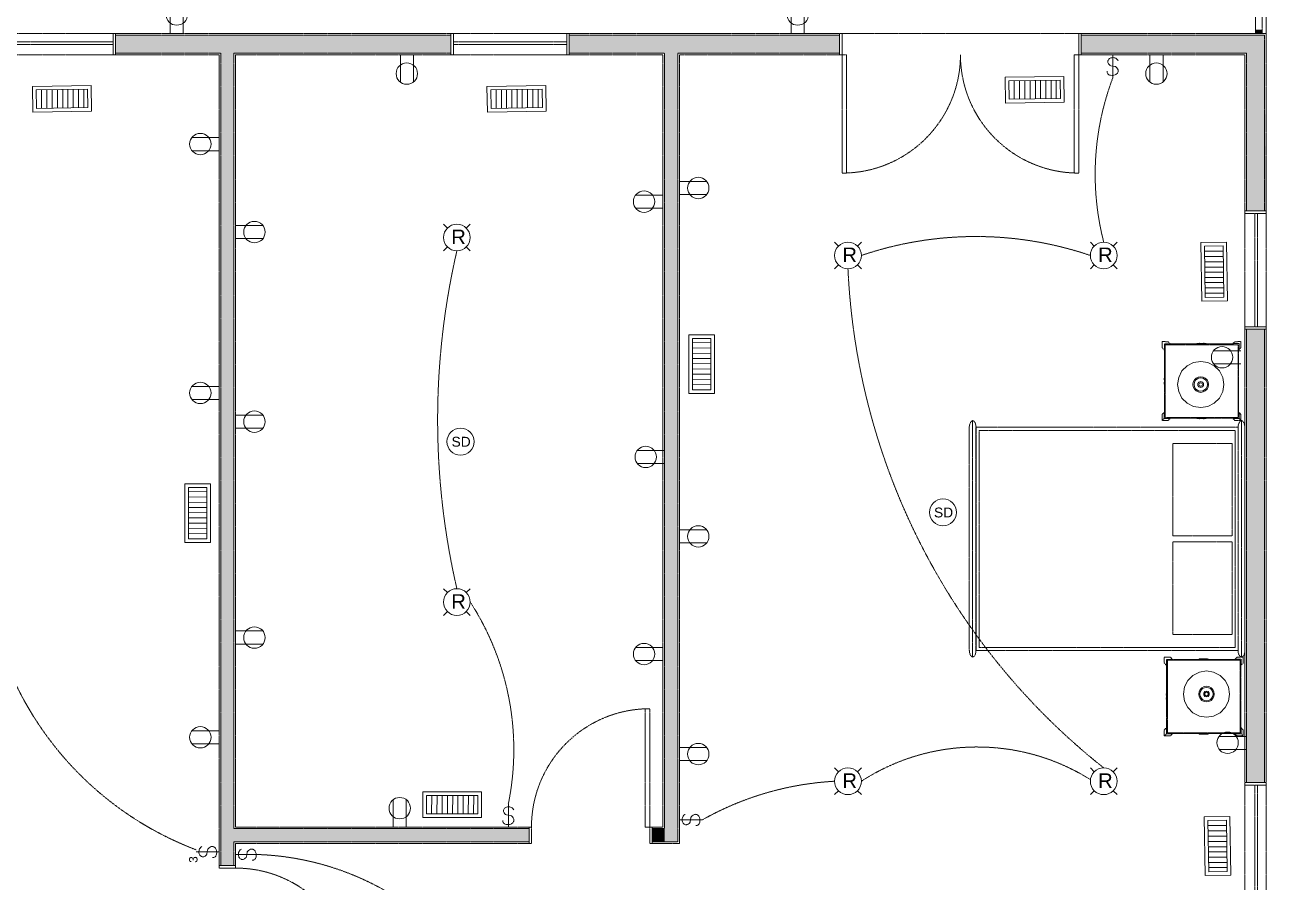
# Model space of a CAD drawing. Header units: inches. Extents: x 99 to 15695, y -7208 to 2559.
# Drawn here: x 11046.4 to 11424, y -6986.1 to -6725.2 of the extents above; entities that cross this region are included whole.
import ezdxf

# ---------------------------------------------------------------- set-up
doc = ezdxf.new("R2010")
doc.units = ezdxf.units.IN
doc.header["$LTSCALE"] = 96
doc.header["$MEASUREMENT"] = 0
doc.linetypes.add('DASHDOTX2', pattern=[2, 1, -0.5, 0, -0.5])
doc.layers.get('0').update_dxf_attribs({"lineweight": 5})
doc.layers.add('Common', color=4, linetype='Continuous', lineweight=5)
for name, color, linetype, lineweight, true_color in [('Electrical', 7, 'Continuous', 20, 0xff0a0a), ('Electrical line', 7, 'Continuous', 15, 0xff0a0a), ('Hatch', 7, 'Continuous', 0, 0x919191)]:
    doc.layers.add(name, color=color, linetype=linetype, lineweight=lineweight, true_color=true_color)
doc.styles.get("Standard").update_dxf_attribs({"font": 'arial.ttf'})

# ---------------------------------------------------------------- blocks, each defined once
blk = doc.blocks.new('Lighting (interior)_Lamps_Table Lamps_Vase Lamp')
at = {"layer": 'Electrical', "lineweight": 0, "transparency": 33554687}
for points in [[(-6.69, 4.86), (-7.03, 7.03), (-6.69, 9.2), (-5.69, 11.16), (-4.13, 12.72), (-2.17, 13.72), (0, 14.06), (2.17, 13.72), (4.13, 12.72), (5.69, 11.16), (6.69, 9.2), (7.03, 7.03), (6.69, 4.86), (5.69, 2.9), (4.13, 1.34), (2.17, 0.34), (0, 0), (-2.17, 0.34), (-4.13, 1.34), (-5.69, 2.9)], [(-1.92, 5.63), (-2.26, 6.3), (-2.38, 7.03), (-2.26, 7.77), (-1.92, 8.43), (-1.4, 8.95), (-0.73, 9.29), (0, 9.41), (0.73, 9.29), (1.4, 8.95), (1.92, 8.43), (2.26, 7.77), (2.38, 7.03), (2.26, 6.3), (1.92, 5.63), (1.4, 5.11), (0.73, 4.77), (0, 4.66), (-0.73, 4.77), (-1.4, 5.11)], [(-1.65, 5.84), (-1.93, 6.4), (-2.03, 7.03), (-1.93, 7.66), (-1.65, 8.23), (-1.2, 8.68), (-0.63, 8.97), (0, 9.07), (0.63, 8.97), (1.2, 8.68), (1.65, 8.23), (1.93, 7.66), (2.03, 7.03), (1.93, 6.4), (1.65, 5.84), (1.2, 5.39), (0.63, 5.1), (0, 5), (-0.63, 5.1), (-1.2, 5.39)], [(-0.85, 6.75), (-0.85, 7.31), (-0.53, 7.76), (0, 7.93), (0.53, 7.76), (0.85, 7.31), (0.85, 6.75), (0.53, 6.31), (0, 6.14), (-0.53, 6.31)], [(-0.48, 6.8), (-0.54, 7.03), (-0.48, 7.26), (-0.33, 7.45), (-0.12, 7.55), (0.12, 7.55), (0.33, 7.45), (0.48, 7.26), (0.54, 7.03), (0.48, 6.8), (0.33, 6.61), (0.12, 6.51), (-0.12, 6.51), (-0.33, 6.61)]]:
    blk.add_lwpolyline(points, close=True, dxfattribs=at)
blk = doc.blocks.new('Eyeball')
at = {"layer": 'Electrical', "transparency": 33554687}
for p, q in [((-2.88, 6.22), (-4.07, 7.41)), ((2.88, 6.22), (4.07, 7.41)), ((-4.07, -0.72), (-2.88, 0.47)), ((4.07, -0.72), (2.88, 0.47))]:
    blk.add_line(p, q, dxfattribs=at)
blk.add_circle((0, 3.34), 4.07, dxfattribs=at)
at = {"layer": 'Electrical', "transparency": 33554687, "insert": (-1.72, 1.33), "char_height": 4.4186, "width": 4.4628, "attachment_point": 7}
blk.add_mtext('\\fArial|b0|i0|c0|p0;R\\P', dxfattribs=at)
blk = doc.blocks.new('Single Pole')
at = {"layer": 'Electrical', "transparency": 33554687}
blk.add_line((-0.04, 7), (-0.04, 0), dxfattribs=at)
blk.add_lwpolyline([(1.71, 4.99), (1.7, 5.19), (1.66, 5.39), (1.58, 5.58), (1.47, 5.75), (1.34, 5.9), (1.3, 5.94), (1.17, 6.03), (0.98, 6.12), (0.64, 6.21), (0.15, 6.24), (-0.34, 6.2), (-0.74, 6.09), (-0.99, 5.98), (-1.12, 5.9), (-1.36, 5.69), (-1.52, 5.51), (-1.62, 5.34), (-1.68, 5.19), (-1.7, 5.04), (-1.71, 4.97), (-1.7, 4.82), (-1.64, 4.57), (-1.48, 4.23), (-1.27, 3.92), (-1.06, 3.7), (-0.98, 3.63), (-0.88, 3.56), (-0.7, 3.49), (0.56, 3.29), (0.72, 3.24), (0.8, 3.19), (0.85, 3.16), (1.08, 2.95), (1.26, 2.71), (1.38, 2.49), (1.44, 2.3), (1.47, 2.13), (1.48, 1.99), (1.45, 1.83), (1.4, 1.67), (1.3, 1.5), (1.15, 1.31), (0.94, 1.13), (0.77, 1.02), (0.57, 0.93), (0.26, 0.85), (-0.12, 0.83), (-0.45, 0.86), (-0.65, 0.91), (-0.93, 1.03), (-1.19, 1.18), (-1.42, 1.38), (-1.61, 1.62), (-1.69, 1.76)], dxfattribs=at)
blk = doc.blocks.new('Duplex')
at = {"layer": 'Electrical', "transparency": 33554687}
for p, q in [((-2.013801, 8.286915), (-2.013801, 0)), ((1.966968, 8.38058), (1.966968, 0))]:
    blk.add_line(p, q, dxfattribs=at)
blk.add_circle((0, 5.73454), 3.254864, dxfattribs=at)
blk = doc.blocks.new('Duplex (weatherproof)')
at = {"layer": 'Electrical', "transparency": 33554687}
for p, q in [((0.67, 8.29), (0.67, 0)), ((4.65, 8.38), (4.65, 0))]:
    blk.add_line(p, q, dxfattribs=at)
blk.add_circle((2.68, 5.73), 3.25, dxfattribs=at)
at = {"layer": 'Electrical', "transparency": 33554687, "insert": (-5.94, 8.44), "char_height": 2.5628, "width": 5.8568, "attachment_point": 7}
blk.add_mtext('\\fArial|b0|i0|c0|p0;WP\\P', dxfattribs=at)
blk = doc.blocks.new('Heat Register')
at = {"layer": 'Electrical'}
for p, q in [((-6.18, -1.12), (-6.26, -6.72)), ((-4.57, -1.12), (-4.65, -6.72)), ((-2.96, -1.12), (-3.04, -6.72)), ((-1.35, -1.12), (-1.43, -6.72)), ((0.26, -1.12), (0.18, -6.72)), ((1.8, -1.12), (1.72, -6.72)), ((3.41, -1.12), (3.33, -6.72)), ((5.02, -1.12), (4.94, -6.72)), ((6.63, -1.12), (6.55, -6.72))]:
    blk.add_line(p, q, dxfattribs=at)
for points in [[(-8.93, 0), (8.93, 0), (8.93, -7.85), (-8.93, -7.85)], [(-7.79, -1.12), (7.82, -1.12), (7.82, -6.72), (-7.79, -6.72)]]:
    blk.add_lwpolyline(points, close=True, dxfattribs=at)
blk = doc.blocks.new('air register')
at = {"layer": 'Electrical', "color": 160, "true_color": 0x2424ff}
for p, q in [((-6.1, -1.12), (-6.18, -6.72)), ((-4.49, -1.12), (-4.57, -6.72)), ((-2.88, -1.12), (-2.96, -6.72)), ((-1.27, -1.12), (-1.35, -6.72)), ((0.34, -1.12), (0.26, -6.72)), ((1.88, -1.12), (1.8, -6.72)), ((3.49, -1.12), (3.41, -6.72)), ((5.1, -1.12), (5.02, -6.72)), ((6.71, -1.12), (6.63, -6.72))]:
    blk.add_line(p, q, dxfattribs=at)
for points in [[(-8.81, 0), (9.04, 0), (9.04, -7.85), (-8.81, -7.85)], [(-7.71, -1.12), (7.9, -1.12), (7.9, -6.72), (-7.71, -6.72)]]:
    blk.add_lwpolyline(points, close=True, dxfattribs=at)
blk = doc.blocks.new('Three Way')
at = {"layer": 'Electrical', "transparency": 33554687}
blk.add_line((0.84, 0), (0.84, 7), dxfattribs=at)
blk.add_lwpolyline([(-0.91, 2.01), (-0.91, 1.81), (-0.86, 1.61), (-0.79, 1.42), (-0.68, 1.25), (-0.55, 1.1), (-0.51, 1.06), (-0.38, 0.97), (-0.18, 0.88), (0.15, 0.79), (0.64, 0.76), (1.14, 0.8), (1.54, 0.91), (1.79, 1.02), (1.91, 1.1), (2.16, 1.31), (2.31, 1.49), (2.41, 1.66), (2.47, 1.81), (2.5, 1.96), (2.5, 2.03), (2.49, 2.18), (2.43, 2.43), (2.28, 2.77), (2.07, 3.08), (1.86, 3.3), (1.77, 3.37), (1.67, 3.44), (1.49, 3.51), (0.23, 3.71), (0.07, 3.76), (-0.01, 3.81), (-0.06, 3.84), (-0.28, 4.05), (-0.47, 4.29), (-0.58, 4.51), (-0.65, 4.7), (-0.68, 4.87), (-0.68, 5.01), (-0.66, 5.17), (-0.6, 5.33), (-0.51, 5.5), (-0.36, 5.69), (-0.15, 5.87), (0.02, 5.98), (0.23, 6.07), (0.54, 6.15), (0.92, 6.17), (1.25, 6.14), (1.44, 6.09), (1.73, 5.97), (1.98, 5.82), (2.21, 5.62), (2.4, 5.38), (2.49, 5.24)], dxfattribs=at)
at = {"layer": 'Electrical', "transparency": 33554687, "insert": (-2.5, 6.56), "char_height": 2.5628, "width": 2.0222, "attachment_point": 7}
blk.add_mtext('\\fArial|b0|i0|c0|p0;3\\P', dxfattribs=at)
blk = doc.blocks.new('Smoke Detector')
at = {"layer": 'Electrical', "transparency": 33554687}
blk.add_circle((0, 2.75), 4.12, dxfattribs=at)
at = {"layer": 'Electrical', "transparency": 33554687, "insert": (1.58, 0.02), "char_height": 3, "width": 5.82, "attachment_point": 7, "rotation": 90}
blk.add_mtext('\\fArial|b0|i0|c0|p0;SD\\P', dxfattribs=at)

msp = doc.modelspace()

# ---------------------------------------------------------------- linework, layer by layer
at = {"layer": 'Electrical line', "linetype": 'DASHDOTX2', "ltscale": 0.0006, "transparency": 33554687}
for centre, radius, start, end in [((11454.97, -6770.71), 82.99, 159.2988, 194.3882), ((11335.68, -6897.76), 108.13, 71.2067, 108.7933), ((11400.61, -6845.4), 228.66, 167.0091, 192.9909), ((11502.35, -6790.01), 205.79, 182.6333, 231.6203), ((11134.22, -6882.28), 100.55, 175.7632, 249.1927), ((11112.4, -6945.78), 82.73, 348.4606, 32.8774), ((11336.07, -7009.69), 64.72, 57.8183, 122.9767), ((11297.72, -7047.37), 92.11, 93.1168, 119.4001), ((11114.24, -7062.11), 84.47, 53.0922, 87.7907)]:
    msp.add_arc(centre, radius, start, end, dxfattribs=at)
at = {"layer": 'Hatch', "linetype": 'DASHDOTX2', "ltscale": 0.0006, "transparency": 33554687}
for p, q in [((11424, -6583.83), (11424, -6727.83)), ((11038, -6727.83), (11074, -6727.83)), ((11074, -6727.83), (11073.25, -6727.83)), ((11073.25, -6727.83), (11073.25, -6734.33)), ((11074, -6727.83), (11176, -6727.83)), ((11074, -6727.83), (11074, -6734.33)), ((11074, -6727.83), (11074, -6734.33)), ((11074, -6728.33), (11176, -6728.33)), ((11074, -6728.33), (11074, -6733.83)), ((11176, -6727.83), (11176, -6734.33)), ((11176, -6727.83), (11212, -6727.83)), ((11176.75, -6727.83), (11176, -6727.83)), ((11176, -6727.83), (11176, -6734.33)), ((11176, -6728.33), (11176, -6733.83)), ((11176.75, -6727.83), (11176.75, -6734.33)), ((11212, -6727.83), (11211.25, -6727.83)), ((11211.25, -6727.83), (11211.25, -6734.33)), ((11212, -6727.83), (11294.25, -6727.83)), ((11212, -6727.83), (11212, -6734.33)), ((11212, -6727.83), (11212, -6734.33)), ((11212, -6728.33), (11294.25, -6728.33)), ((11212, -6728.33), (11212, -6733.83)), ((11294.25, -6727.83), (11294.25, -6734.33)), ((11295, -6727.83), (11294.25, -6727.83)), ((11294.25, -6727.83), (11294.25, -6734.33)), ((11294.25, -6728.33), (11294.25, -6733.83)), ((11295, -6727.83), (11295, -6734.33)), ((11295, -6727.83), (11367, -6727.83)), ((11367.75, -6727.83), (11367, -6727.83)), ((11367, -6727.83), (11367, -6734.33)), ((11367.75, -6727.83), (11424, -6727.83)), ((11367.75, -6727.83), (11367.75, -6734.33)), ((11367.75, -6727.83), (11367.75, -6734.33)), ((11367.75, -6728.33), (11423.5, -6728.33)), ((11367.75, -6728.33), (11367.75, -6733.83)), ((11423.5, -6728.33), (11423.5, -6781.83)), ((11424, -6727.83), (11424, -6781.83)), ((11073.25, -6730.43), (11038.75, -6730.43)), ((11073.25, -6731.23), (11038.75, -6731.23)), ((11211.25, -6730.43), (11176.75, -6730.43)), ((11211.25, -6731.23), (11176.75, -6731.23)), ((11038, -6734.33), (11074, -6734.33)), ((11074, -6734.33), (11073.25, -6734.33)), ((11074, -6733.83), (11106, -6733.83)), ((11074, -6734.33), (11105.5, -6734.33)), ((11105.5, -6734.33), (11105.5, -6981.08)), ((11106, -6733.83), (11106, -6981.08)), ((11110, -6733.83), (11176, -6733.83)), ((11110, -6733.83), (11110, -6969.83)), ((11110.5, -6734.33), (11176, -6734.33)), ((11110.5, -6734.33), (11110.5, -6969.33)), ((11176, -6734.33), (11212, -6734.33)), ((11176.75, -6734.33), (11176, -6734.33)), ((11212, -6734.33), (11211.25, -6734.33)), ((11212, -6733.83), (11241, -6733.83)), ((11212, -6734.33), (11240.5, -6734.33)), ((11240.5, -6969.33), (11240.5, -6734.33)), ((11241, -6969.83), (11241, -6733.83)), ((11245, -6733.83), (11294.25, -6733.83)), ((11245, -6973.83), (11245, -6733.83)), ((11245.5, -6734.33), (11294.25, -6734.33)), ((11245.5, -6974.33), (11245.5, -6734.33)), ((11295, -6734.33), (11294.25, -6734.33)), ((11295, -6734.33), (11295, -6770.33)), ((11296.38, -6734.33), (11295, -6734.33)), ((11296.38, -6734.33), (11296.38, -6770.33)), ((11365.63, -6734.33), (11365.63, -6770.33)), ((11365.63, -6734.33), (11367, -6734.33)), ((11367.75, -6734.33), (11367, -6734.33)), ((11367, -6734.33), (11367, -6770.33)), ((11367.75, -6733.83), (11418, -6733.83)), ((11367.75, -6734.33), (11417.5, -6734.33)), ((11417.5, -6734.33), (11417.5, -6781.83)), ((11418, -6733.83), (11418, -6781.83)), ((11295, -6770.33), (11296.38, -6770.33)), ((11367, -6770.33), (11365.63, -6770.33)), ((11424, -6781.83), (11417.5, -6781.83)), ((11417.5, -6817.83), (11417.5, -6781.83)), ((11417.5, -6781.83), (11417.5, -6782.58)), ((11424, -6781.83), (11417.5, -6781.83)), ((11423.5, -6781.83), (11418, -6781.83)), ((11424, -6817.83), (11424, -6781.83)), ((11424, -6781.83), (11424, -6782.58)), ((11424, -6782.58), (11417.5, -6782.58)), ((11420.6, -6782.58), (11420.6, -6817.08)), ((11421.4, -6782.58), (11421.4, -6817.08)), ((11417.5, -6817.08), (11417.5, -6817.83)), ((11424, -6817.08), (11417.5, -6817.08)), ((11417.5, -6817.83), (11417.5, -6955.83)), ((11424, -6817.83), (11417.5, -6817.83)), ((11424, -6817.83), (11417.5, -6817.83)), ((11418, -6817.83), (11418, -6955.83)), ((11423.5, -6817.83), (11418, -6817.83)), ((11423.5, -6817.83), (11423.5, -6955.83)), ((11424, -6817.08), (11424, -6817.83)), ((11424, -6817.83), (11424, -6955.83)), ((11392.34, -6823.48), (11392.32, -6821.62)), ((11392.32, -6821.62), (11394.19, -6821.64)), ((11392.94, -6824.08), (11392.34, -6823.48)), ((11394.79, -6822.33), (11393.04, -6822.33)), ((11393.04, -6824.08), (11393.04, -6822.33)), ((11393.31, -6844.66), (11393.31, -6822.55)), ((11393.31, -6822.55), (11415.43, -6822.55)), ((11394.19, -6821.64), (11394.79, -6822.33)), ((11394.79, -6822.33), (11413.86, -6822.33)), ((11402.93, -6822.2), (11402.94, -6822.18)), ((11402.94, -6822.23), (11402.93, -6822.2)), ((11402.94, -6822.18), (11402.96, -6822.16)), ((11402.96, -6822.25), (11402.94, -6822.23)), ((11402.96, -6822.16), (11402.98, -6822.15)), ((11402.98, -6822.26), (11402.96, -6822.25)), ((11402.98, -6822.15), (11403.62, -6822.15)), ((11403.6, -6822.26), (11402.98, -6822.26)), ((11403.6, -6822.55), (11403.6, -6822.2)), ((11403.61, -6822.16), (11403.62, -6822.13)), ((11403.61, -6822.17), (11403.64, -6822.14)), ((11403.61, -6822.18), (11403.61, -6822.16)), ((11403.61, -6822.2), (11403.61, -6822.17)), ((11403.61, -6822.24), (11403.61, -6822.2)), ((11403.61, -6822.24), (11403.61, -6822.23)), ((11403.64, -6822.26), (11403.61, -6822.24)), ((11403.62, -6822.13), (11403.64, -6822.12)), ((11403.64, -6822.12), (11403.74, -6822.12)), ((11403.64, -6822.14), (11403.67, -6822.13)), ((11403.67, -6822.27), (11403.64, -6822.26)), ((11403.67, -6822.13), (11403.71, -6822.14)), ((11403.71, -6822.26), (11403.67, -6822.27)), ((11403.71, -6822.14), (11403.73, -6822.17)), ((11403.73, -6822.24), (11403.71, -6822.26)), ((11403.72, -6822.13), (11403.74, -6822.12)), ((11403.72, -6822.13), (11403.72, -6822.15)), ((11403.72, -6822.15), (11403.72, -6822.13)), ((11403.74, -6822.13), (11403.72, -6822.14)), ((11403.72, -6822.14), (11403.72, -6822.16)), ((11403.72, -6822.28), (11403.72, -6822.25)), ((11403.72, -6822.25), (11403.72, -6822.28)), ((11403.72, -6822.25), (11403.72, -6822.26)), ((11403.73, -6822.17), (11403.74, -6822.2)), ((11403.74, -6822.2), (11403.73, -6822.24)), ((11403.73, -6822.27), (11403.74, -6822.27)), ((11403.74, -6822.29), (11403.73, -6822.29)), ((11403.74, -6822.12), (11403.75, -6822.13)), ((11403.75, -6822.14), (11403.74, -6822.13)), ((11403.74, -6822.27), (11403.75, -6822.26)), ((11403.75, -6822.28), (11403.74, -6822.29)), ((11403.74, -6822.28), (11403.74, -6822.55)), ((11403.75, -6822.13), (11403.76, -6822.16)), ((11403.75, -6822.17), (11403.75, -6822.14)), ((11403.75, -6822.15), (11404.99, -6822.15)), ((11403.76, -6822.2), (11403.75, -6822.17)), ((11403.75, -6822.24), (11403.76, -6822.2)), ((11403.76, -6822.24), (11403.75, -6822.28)), ((11403.75, -6822.26), (11403.75, -6822.24)), ((11404.99, -6822.26), (11403.75, -6822.26)), ((11403.76, -6822.16), (11403.76, -6822.2)), ((11403.76, -6822.2), (11403.76, -6822.24)), ((11404.98, -6822.16), (11404.99, -6822.13)), ((11404.98, -6822.2), (11404.98, -6822.16)), ((11404.98, -6822.24), (11404.98, -6822.2)), ((11404.99, -6822.28), (11404.98, -6822.24)), ((11404.99, -6822.13), (11405.01, -6822.12)), ((11405, -6822.14), (11404.99, -6822.17)), ((11404.99, -6822.17), (11404.99, -6822.2)), ((11404.99, -6822.2), (11404.99, -6822.24)), ((11404.99, -6822.24), (11405, -6822.26)), ((11405, -6822.28), (11404.99, -6822.28)), ((11405.01, -6822.13), (11405, -6822.14)), ((11405, -6822.2), (11405.01, -6822.17)), ((11405.01, -6822.24), (11405, -6822.2)), ((11405, -6822.55), (11405, -6822.2)), ((11405, -6822.26), (11405, -6822.27)), ((11405.01, -6822.12), (11405.02, -6822.13)), ((11405.01, -6822.12), (11405.11, -6822.12)), ((11405.02, -6822.14), (11405.01, -6822.13)), ((11405.01, -6822.17), (11405.03, -6822.14)), ((11405.03, -6822.26), (11405.01, -6822.24)), ((11405.01, -6822.27), (11405.01, -6822.27)), ((11405.01, -6822.29), (11405.01, -6822.29)), ((11405.02, -6822.13), (11405.03, -6822.15)), ((11405.02, -6822.16), (11405.02, -6822.14)), ((11405.03, -6822.25), (11405.02, -6822.28)), ((11405.02, -6822.28), (11405.03, -6822.25)), ((11405.02, -6822.26), (11405.02, -6822.25)), ((11405.03, -6822.14), (11405.07, -6822.13)), ((11405.07, -6822.27), (11405.03, -6822.26)), ((11405.07, -6822.13), (11405.1, -6822.14)), ((11405.1, -6822.26), (11405.07, -6822.27)), ((11405.1, -6822.14), (11405.13, -6822.17)), ((11405.13, -6822.24), (11405.1, -6822.26)), ((11405.11, -6822.12), (11405.12, -6822.13)), ((11405.12, -6822.13), (11405.13, -6822.16)), ((11405.12, -6822.15), (11405.67, -6822.15)), ((11405.13, -6822.16), (11405.13, -6822.18)), ((11405.13, -6822.17), (11405.14, -6822.2)), ((11405.14, -6822.2), (11405.13, -6822.24)), ((11405.13, -6822.25), (11405.13, -6822.23)), ((11405.69, -6822.25), (11405.13, -6822.25)), ((11405.14, -6822.2), (11405.14, -6822.55)), ((11405.67, -6822.15), (11405.69, -6822.16)), ((11405.69, -6822.16), (11405.71, -6822.18)), ((11405.71, -6822.23), (11405.69, -6822.25)), ((11405.71, -6822.18), (11405.71, -6822.2)), ((11405.71, -6822.2), (11405.71, -6822.23)), ((11413.86, -6822.24), (11414.46, -6821.64)), ((11413.86, -6822.33), (11413.86, -6822.24)), ((11413.91, -6822.55), (11413.91, -6822.23)), ((11413.91, -6822.23), (11415.75, -6822.23)), ((11414.46, -6821.64), (11416.33, -6821.62)), ((11415.43, -6822.55), (11415.43, -6844.66)), ((11416.31, -6823.48), (11415.71, -6824.08)), ((11415.75, -6822.23), (11415.75, -6824.07)), ((11416.33, -6821.62), (11416.31, -6823.48)), ((11393.04, -6824.08), (11392.94, -6824.08)), ((11393.04, -6843.15), (11393.04, -6824.08)), ((11415.75, -6824.07), (11415.43, -6824.07)), ((11415.71, -6824.08), (11415.62, -6824.08)), ((11415.62, -6824.08), (11415.62, -6843.15)), ((11393.22, -6836.74), (11393.22, -6830.48)), ((11393.22, -6830.48), (11393.31, -6830.48)), ((11393.22, -6830.8), (11393.31, -6830.8)), ((11393.22, -6830.92), (11393.31, -6830.92)), ((11392.94, -6832.78), (11392.96, -6832.73)), ((11392.94, -6832.82), (11392.94, -6832.78)), ((11392.96, -6832.87), (11392.94, -6832.82)), ((11392.94, -6833.1), (11392.95, -6833.08)), ((11392.94, -6833.19), (11392.94, -6833.1)), ((11392.95, -6833.21), (11392.94, -6833.19)), ((11392.94, -6834.02), (11392.95, -6834)), ((11392.94, -6834.11), (11392.94, -6834.02)), ((11392.95, -6834.14), (11392.94, -6834.11)), ((11392.94, -6834.39), (11392.96, -6834.34)), ((11392.94, -6834.44), (11392.94, -6834.39)), ((11392.96, -6834.48), (11392.94, -6834.44)), ((11392.95, -6833.08), (11392.97, -6833.06)), ((11392.97, -6833.23), (11392.95, -6833.21)), ((11392.95, -6834), (11392.97, -6833.98)), ((11392.97, -6834.15), (11392.95, -6834.14)), ((11392.96, -6832.73), (11392.99, -6832.7)), ((11392.99, -6832.9), (11392.96, -6832.87)), ((11392.96, -6834.34), (11392.99, -6834.31)), ((11392.99, -6834.52), (11392.96, -6834.48)), ((11392.97, -6833.06), (11392.99, -6833.05)), ((11392.99, -6833.24), (11392.97, -6833.23)), ((11392.97, -6833.98), (11392.99, -6833.97)), ((11392.99, -6834.16), (11392.97, -6834.15)), ((11392.99, -6832.7), (11393.03, -6832.69)), ((11393.03, -6832.92), (11392.99, -6832.9)), ((11392.99, -6833.05), (11393.08, -6833.05)), ((11393.08, -6833.24), (11392.99, -6833.24)), ((11392.99, -6833.97), (11393.08, -6833.97)), ((11393.08, -6834.16), (11392.99, -6834.16)), ((11392.99, -6834.31), (11393.03, -6834.3)), ((11393.03, -6834.53), (11392.99, -6834.52)), ((11393.03, -6832.69), (11393.22, -6832.69)), ((11393.22, -6832.92), (11393.03, -6832.92)), ((11393.03, -6834.3), (11393.22, -6834.3)), ((11393.22, -6834.53), (11393.03, -6834.53)), ((11393.13, -6835.25), (11393.13, -6831.97)), ((11393.13, -6831.97), (11393.22, -6831.97)), ((11393.13, -6832.52), (11393.22, -6832.52)), ((11393.22, -6834.69), (11393.13, -6834.69)), ((11393.22, -6835.25), (11393.13, -6835.25)), ((11393.31, -6836.29), (11393.22, -6836.29)), ((11393.31, -6836.41), (11393.22, -6836.41)), ((11393.31, -6836.74), (11393.22, -6836.74)), ((11334.71, -6845.63), (11334.71, -6917.49)), ((11392.32, -6845.62), (11392.34, -6843.75)), ((11394.19, -6845.59), (11392.32, -6845.62)), ((11392.34, -6843.75), (11392.94, -6843.15)), ((11392.99, -6844.98), (11392.37, -6845.61)), ((11392.94, -6843.15), (11393.04, -6843.15)), ((11393.31, -6843.14), (11392.99, -6843.14)), ((11392.99, -6843.14), (11392.99, -6844.98)), ((11392.99, -6844.98), (11394.79, -6844.98)), ((11415.43, -6844.66), (11393.31, -6844.66)), ((11394.79, -6844.99), (11394.19, -6845.59)), ((11394.79, -6844.89), (11394.79, -6844.66)), ((11403.6, -6844.89), (11394.79, -6844.89)), ((11413.86, -6844.9), (11394.79, -6844.9)), ((11394.79, -6844.9), (11394.79, -6844.99)), ((11402.93, -6845.01), (11402.94, -6844.98)), ((11402.94, -6845.04), (11402.93, -6845.01)), ((11402.94, -6844.98), (11402.96, -6844.96)), ((11402.96, -6845.05), (11402.94, -6845.04)), ((11402.96, -6844.96), (11402.98, -6844.96)), ((11402.98, -6845.06), (11402.96, -6845.05)), ((11402.98, -6844.96), (11403.6, -6844.96)), ((11403.62, -6845.06), (11402.98, -6845.06)), ((11403.6, -6845.01), (11403.6, -6844.66)), ((11403.61, -6844.98), (11403.64, -6844.95)), ((11403.61, -6844.98), (11403.61, -6844.97)), ((11403.61, -6845.01), (11403.61, -6844.98)), ((11403.61, -6845.04), (11403.61, -6845.01)), ((11403.64, -6845.07), (11403.61, -6845.04)), ((11403.61, -6845.05), (11403.61, -6845.04)), ((11403.62, -6845.08), (11403.61, -6845.05)), ((11403.64, -6845.09), (11403.62, -6845.08)), ((11403.64, -6844.95), (11403.67, -6844.94)), ((11403.67, -6845.08), (11403.64, -6845.07)), ((11403.74, -6845.09), (11403.64, -6845.09)), ((11403.67, -6844.94), (11403.71, -6844.95)), ((11403.71, -6845.07), (11403.67, -6845.08)), ((11403.71, -6844.95), (11403.73, -6844.98)), ((11403.73, -6845.04), (11403.71, -6845.07)), ((11403.72, -6844.96), (11403.72, -6844.94)), ((11403.72, -6844.94), (11403.72, -6844.96)), ((11403.72, -6844.95), (11403.72, -6844.96)), ((11403.72, -6845.08), (11403.72, -6845.06)), ((11403.72, -6845.06), (11403.72, -6845.08)), ((11403.72, -6845.06), (11403.72, -6845.07)), ((11403.72, -6845.07), (11403.74, -6845.08)), ((11403.72, -6845.08), (11403.74, -6845.09)), ((11403.74, -6844.93), (11403.73, -6844.93)), ((11403.74, -6844.94), (11403.73, -6844.94)), ((11403.73, -6844.98), (11403.74, -6845.01)), ((11403.74, -6845.01), (11403.73, -6845.04)), ((11403.74, -6844.66), (11403.74, -6845.01)), ((11405, -6844.89), (11403.74, -6844.89)), ((11403.74, -6844.93), (11403.75, -6844.94)), ((11403.75, -6844.95), (11403.74, -6844.95)), ((11403.75, -6844.95), (11403.74, -6844.95)), ((11403.74, -6845.08), (11403.75, -6845.07)), ((11403.75, -6845.08), (11403.74, -6845.09)), ((11403.75, -6844.94), (11403.76, -6844.97)), ((11403.75, -6844.97), (11403.75, -6844.95)), ((11403.75, -6844.96), (11404.99, -6844.96)), ((11403.76, -6845.01), (11403.75, -6844.97)), ((11403.75, -6845.04), (11403.76, -6845.01)), ((11403.75, -6845.07), (11403.75, -6845.04)), ((11403.76, -6845.05), (11403.75, -6845.08)), ((11404.99, -6845.06), (11403.75, -6845.06)), ((11403.76, -6844.96), (11403.84, -6844.96)), ((11403.84, -6844.96), (11403.76, -6844.96)), ((11403.76, -6844.96), (11403.84, -6844.96)), ((11403.76, -6844.97), (11403.76, -6845.01)), ((11403.76, -6845.01), (11403.76, -6845.05)), ((11403.84, -6844.96), (11403.85, -6844.96)), ((11403.84, -6844.98), (11403.84, -6844.96)), ((11403.84, -6845.01), (11403.84, -6844.98)), ((11403.84, -6845.04), (11403.84, -6845.01)), ((11403.84, -6845.05), (11403.84, -6845.04)), ((11403.85, -6845.06), (11403.84, -6845.05)), ((11403.85, -6844.96), (11403.85, -6844.96)), ((11403.85, -6844.96), (11403.86, -6844.98)), ((11403.85, -6844.96), (11404.89, -6844.96)), ((11404.37, -6844.96), (11403.85, -6844.96)), ((11403.86, -6845.04), (11403.85, -6845.05)), ((11403.85, -6845.05), (11403.85, -6845.06)), ((11403.86, -6844.98), (11403.86, -6845.01)), ((11403.86, -6845.01), (11403.86, -6845.04)), ((11404.84, -6844.96), (11404.37, -6844.96)), ((11404.88, -6844.98), (11404.89, -6844.96)), ((11404.88, -6845.01), (11404.88, -6844.98)), ((11404.88, -6845.04), (11404.88, -6845.01)), ((11404.89, -6845.05), (11404.88, -6845.04)), ((11404.89, -6844.96), (11404.89, -6844.96)), ((11404.89, -6844.96), (11404.9, -6844.96)), ((11404.9, -6845.05), (11404.89, -6845.06)), ((11404.89, -6845.06), (11404.89, -6845.05)), ((11404.9, -6844.96), (11404.9, -6844.98)), ((11404.9, -6844.98), (11404.9, -6845.01)), ((11404.9, -6845.01), (11404.9, -6845.04)), ((11404.9, -6845.04), (11404.9, -6845.05)), ((11404.98, -6844.97), (11404.99, -6844.94)), ((11404.98, -6845.01), (11404.98, -6844.97)), ((11404.98, -6845.05), (11404.98, -6845.01)), ((11404.99, -6845.08), (11404.98, -6845.05)), ((11404.99, -6844.94), (11405, -6844.93)), ((11405, -6844.95), (11404.99, -6844.97)), ((11404.99, -6844.97), (11404.99, -6845.01)), ((11404.99, -6845.01), (11404.99, -6845.04)), ((11404.99, -6845.04), (11405, -6845.07)), ((11405.01, -6845.09), (11404.99, -6845.08)), ((11405, -6845.01), (11405, -6844.66)), ((11405, -6844.95), (11405, -6844.95)), ((11405, -6844.95), (11405, -6844.95)), ((11405, -6845.01), (11405.01, -6844.98)), ((11405.01, -6845.04), (11405, -6845.01)), ((11405, -6845.07), (11405.01, -6845.08)), ((11405.01, -6844.93), (11405.01, -6844.93)), ((11405.01, -6844.94), (11405.01, -6844.94)), ((11405.01, -6844.98), (11405.03, -6844.95)), ((11405.03, -6845.07), (11405.01, -6845.04)), ((11405.01, -6845.08), (11405.02, -6845.07)), ((11405.02, -6845.08), (11405.01, -6845.09)), ((11405.01, -6845.09), (11405.11, -6845.09)), ((11405.02, -6844.94), (11405.03, -6844.96)), ((11405.02, -6844.96), (11405.02, -6844.95)), ((11405.03, -6845.06), (11405.02, -6845.08)), ((11405.02, -6845.07), (11405.02, -6845.06)), ((11405.03, -6844.95), (11405.07, -6844.94)), ((11405.07, -6845.08), (11405.03, -6845.07)), ((11405.07, -6844.94), (11405.1, -6844.95)), ((11405.1, -6845.07), (11405.07, -6845.08)), ((11405.1, -6844.95), (11405.13, -6844.98)), ((11405.13, -6845.04), (11405.1, -6845.07)), ((11405.11, -6845.09), (11405.12, -6845.08)), ((11405.12, -6845.08), (11405.13, -6845.05)), ((11405.67, -6845.06), (11405.12, -6845.06)), ((11405.13, -6844.97), (11405.13, -6844.98)), ((11405.13, -6844.98), (11405.14, -6845.01)), ((11405.14, -6845.01), (11405.13, -6845.04)), ((11405.13, -6845.05), (11405.13, -6845.04)), ((11405.14, -6844.66), (11405.14, -6845.01)), ((11405.14, -6844.96), (11405.69, -6844.96)), ((11405.69, -6845.05), (11405.67, -6845.06)), ((11405.69, -6844.96), (11405.71, -6844.98)), ((11405.71, -6845.04), (11405.69, -6845.05)), ((11405.71, -6844.98), (11405.71, -6845.01)), ((11405.71, -6845.01), (11405.71, -6845.04)), ((11413.86, -6844.99), (11413.86, -6844.9)), ((11414.46, -6845.59), (11413.86, -6844.99)), ((11413.91, -6844.98), (11413.91, -6844.66)), ((11415.75, -6844.98), (11413.91, -6844.98)), ((11416.33, -6845.62), (11414.46, -6845.59)), ((11415.43, -6843.14), (11415.75, -6843.14)), ((11415.62, -6843.15), (11415.71, -6843.15)), ((11415.71, -6843.15), (11416.31, -6843.75)), ((11415.75, -6843.14), (11415.75, -6844.98)), ((11415.75, -6844.98), (11416.33, -6845.62)), ((11416.31, -6843.75), (11416.33, -6845.62)), ((11416.54, -6845.72), (11416.54, -6917.58)), ((11333.69, -6915.66), (11333.69, -6847.61)), ((11335.74, -6847.73), (11335.74, -6915.74)), ((11414.58, -6848.62), (11336.65, -6848.62)), ((11336.65, -6848.62), (11336.65, -6914.7)), ((11414.58, -6914.7), (11414.58, -6848.62)), ((11417.5, -6847.72), (11417.5, -6915.74)), ((11413.64, -6852.6), (11395.64, -6852.6)), ((11395.64, -6852.6), (11395.64, -6880.74)), ((11413.64, -6880.74), (11413.64, -6852.6)), ((11395.64, -6880.74), (11413.64, -6880.74)), ((11413.64, -6882.58), (11395.64, -6882.58)), ((11395.64, -6882.58), (11395.64, -6910.72)), ((11413.64, -6910.72), (11413.64, -6882.58)), ((11395.64, -6910.72), (11413.64, -6910.72)), ((11336.65, -6914.7), (11414.58, -6914.7)), ((11393.02, -6919.48), (11393, -6917.62)), ((11393, -6917.62), (11394.86, -6917.64)), ((11394.86, -6917.64), (11395.46, -6918.33)), ((11414.54, -6918.24), (11415.14, -6917.64)), ((11415.14, -6917.64), (11417.01, -6917.62)), ((11417.01, -6917.62), (11416.98, -6919.48)), ((11393.62, -6920.08), (11393.02, -6919.48)), ((11393.71, -6920.08), (11393.62, -6920.08)), ((11395.46, -6918.33), (11393.71, -6918.33)), ((11393.71, -6920.08), (11393.71, -6918.33)), ((11393.71, -6939.15), (11393.71, -6920.08)), ((11393.99, -6940.66), (11393.99, -6918.55)), ((11393.99, -6918.55), (11416.1, -6918.55)), ((11395.46, -6918.33), (11414.54, -6918.33)), ((11403.6, -6918.2), (11403.61, -6918.18)), ((11403.61, -6918.23), (11403.6, -6918.2)), ((11403.61, -6918.18), (11403.63, -6918.16)), ((11403.63, -6918.25), (11403.61, -6918.23)), ((11403.63, -6918.16), (11403.66, -6918.15)), ((11403.66, -6918.26), (11403.63, -6918.25)), ((11404.28, -6918.26), (11403.65, -6918.26)), ((11403.66, -6918.15), (11404.29, -6918.15)), ((11404.28, -6918.2), (11404.29, -6918.17)), ((11404.29, -6918.24), (11404.28, -6918.2)), ((11404.28, -6918.55), (11404.28, -6918.2)), ((11404.29, -6918.16), (11404.3, -6918.13)), ((11404.29, -6918.17), (11404.31, -6918.14)), ((11404.29, -6918.18), (11404.29, -6918.16)), ((11404.29, -6918.24), (11404.29, -6918.23)), ((11404.31, -6918.26), (11404.29, -6918.24)), ((11404.3, -6918.13), (11404.31, -6918.12)), ((11404.31, -6918.12), (11404.41, -6918.12)), ((11404.31, -6918.14), (11404.35, -6918.13)), ((11404.35, -6918.27), (11404.31, -6918.26)), ((11404.35, -6918.13), (11404.38, -6918.14)), ((11404.38, -6918.26), (11404.35, -6918.27)), ((11404.38, -6918.14), (11404.41, -6918.17)), ((11404.41, -6918.24), (11404.38, -6918.26)), ((11404.4, -6918.13), (11404.39, -6918.15)), ((11404.39, -6918.15), (11404.4, -6918.13)), ((11404.4, -6918.28), (11404.39, -6918.25)), ((11404.39, -6918.25), (11404.4, -6918.28)), ((11404.4, -6918.13), (11404.41, -6918.12)), ((11404.41, -6918.13), (11404.4, -6918.14)), ((11404.4, -6918.14), (11404.4, -6918.16)), ((11404.4, -6918.25), (11404.4, -6918.26)), ((11404.41, -6918.12), (11404.42, -6918.13)), ((11404.42, -6918.14), (11404.41, -6918.13)), ((11404.41, -6918.17), (11404.42, -6918.2)), ((11404.42, -6918.2), (11404.41, -6918.24)), ((11404.41, -6918.27), (11404.42, -6918.26)), ((11404.41, -6918.27), (11404.41, -6918.27)), ((11404.42, -6918.28), (11404.41, -6918.29)), ((11404.41, -6918.29), (11404.41, -6918.29)), ((11404.42, -6918.13), (11404.43, -6918.16)), ((11404.43, -6918.17), (11404.42, -6918.14)), ((11404.43, -6918.24), (11404.42, -6918.28)), ((11404.42, -6918.26), (11404.43, -6918.24)), ((11404.42, -6918.28), (11404.42, -6918.55)), ((11404.43, -6918.15), (11405.66, -6918.15)), ((11404.43, -6918.16), (11404.43, -6918.2)), ((11404.43, -6918.2), (11404.43, -6918.17)), ((11404.43, -6918.2), (11404.43, -6918.24)), ((11404.43, -6918.24), (11404.43, -6918.2)), ((11405.66, -6918.26), (11404.43, -6918.26)), ((11405.66, -6918.16), (11405.67, -6918.13)), ((11405.67, -6918.14), (11405.66, -6918.17)), ((11405.66, -6918.2), (11405.66, -6918.16)), ((11405.66, -6918.17), (11405.66, -6918.2)), ((11405.66, -6918.24), (11405.66, -6918.2)), ((11405.66, -6918.2), (11405.66, -6918.24)), ((11405.67, -6918.28), (11405.66, -6918.24)), ((11405.66, -6918.24), (11405.67, -6918.26)), ((11405.67, -6918.13), (11405.68, -6918.12)), ((11405.68, -6918.13), (11405.67, -6918.14)), ((11405.67, -6918.2), (11405.68, -6918.17)), ((11405.68, -6918.24), (11405.67, -6918.2)), ((11405.67, -6918.55), (11405.67, -6918.2)), ((11405.67, -6918.26), (11405.67, -6918.27)), ((11405.67, -6918.28), (11405.67, -6918.28)), ((11405.68, -6918.12), (11405.69, -6918.13)), ((11405.68, -6918.12), (11405.78, -6918.12)), ((11405.69, -6918.14), (11405.68, -6918.13)), ((11405.68, -6918.17), (11405.71, -6918.14)), ((11405.71, -6918.26), (11405.68, -6918.24)), ((11405.68, -6918.27), (11405.68, -6918.27)), ((11405.68, -6918.29), (11405.68, -6918.29)), ((11405.69, -6918.13), (11405.7, -6918.15)), ((11405.7, -6918.16), (11405.69, -6918.14)), ((11405.7, -6918.25), (11405.69, -6918.28)), ((11405.69, -6918.28), (11405.7, -6918.25)), ((11405.69, -6918.26), (11405.7, -6918.25)), ((11405.71, -6918.14), (11405.74, -6918.13)), ((11405.74, -6918.27), (11405.71, -6918.26)), ((11405.74, -6918.13), (11405.78, -6918.14)), ((11405.78, -6918.26), (11405.74, -6918.27)), ((11405.78, -6918.12), (11405.79, -6918.13)), ((11405.78, -6918.14), (11405.8, -6918.17)), ((11405.8, -6918.24), (11405.78, -6918.26)), ((11405.79, -6918.13), (11405.8, -6918.16)), ((11405.8, -6918.15), (11406.34, -6918.15)), ((11405.8, -6918.16), (11405.8, -6918.18)), ((11405.8, -6918.17), (11405.81, -6918.2)), ((11405.81, -6918.2), (11405.8, -6918.24)), ((11405.8, -6918.25), (11405.8, -6918.23)), ((11406.36, -6918.25), (11405.8, -6918.25)), ((11405.81, -6918.2), (11405.81, -6918.55)), ((11406.34, -6918.15), (11406.36, -6918.16)), ((11406.36, -6918.16), (11406.38, -6918.18)), ((11406.38, -6918.23), (11406.36, -6918.25)), ((11406.38, -6918.18), (11406.39, -6918.2)), ((11406.39, -6918.2), (11406.38, -6918.23)), ((11414.54, -6918.33), (11414.54, -6918.24)), ((11414.58, -6918.55), (11414.58, -6918.23)), ((11414.58, -6918.23), (11416.43, -6918.23)), ((11416.1, -6918.55), (11416.1, -6940.66)), ((11416.43, -6920.07), (11416.1, -6920.07)), ((11416.38, -6920.08), (11416.29, -6920.08)), ((11416.29, -6920.08), (11416.29, -6939.15)), ((11416.98, -6919.48), (11416.38, -6920.08)), ((11416.43, -6918.23), (11416.43, -6920.07)), ((11393.62, -6928.78), (11393.63, -6928.73)), ((11393.62, -6928.82), (11393.62, -6928.78)), ((11393.63, -6928.87), (11393.62, -6928.82)), ((11393.62, -6929.08), (11393.64, -6929.06)), ((11393.62, -6929.1), (11393.62, -6929.08)), ((11393.62, -6929.19), (11393.62, -6929.1)), ((11393.62, -6929.21), (11393.62, -6929.19)), ((11393.64, -6929.23), (11393.62, -6929.21)), ((11393.63, -6928.73), (11393.66, -6928.7)), ((11393.66, -6928.9), (11393.63, -6928.87)), ((11393.64, -6929.06), (11393.66, -6929.05)), ((11393.66, -6929.24), (11393.64, -6929.23)), ((11393.66, -6928.7), (11393.71, -6928.69)), ((11393.71, -6928.92), (11393.66, -6928.9)), ((11393.66, -6929.05), (11393.76, -6929.05)), ((11393.76, -6929.24), (11393.66, -6929.24)), ((11393.71, -6928.69), (11393.89, -6928.69)), ((11393.89, -6928.92), (11393.71, -6928.92)), ((11393.8, -6931.25), (11393.8, -6927.97)), ((11393.8, -6927.97), (11393.89, -6927.97)), ((11393.8, -6928.52), (11393.89, -6928.52)), ((11393.89, -6932.74), (11393.89, -6926.48)), ((11393.89, -6926.48), (11393.99, -6926.48)), ((11393.89, -6926.8), (11393.99, -6926.8)), ((11393.89, -6926.92), (11393.99, -6926.92)), ((11393.62, -6930), (11393.64, -6929.98)), ((11393.62, -6930.02), (11393.62, -6930)), ((11393.62, -6930.11), (11393.62, -6930.02)), ((11393.62, -6930.14), (11393.62, -6930.11)), ((11393.64, -6930.15), (11393.62, -6930.14)), ((11393.62, -6930.39), (11393.63, -6930.34)), ((11393.62, -6930.44), (11393.62, -6930.39)), ((11393.63, -6930.48), (11393.62, -6930.44)), ((11393.63, -6930.34), (11393.66, -6930.31)), ((11393.66, -6930.52), (11393.63, -6930.48)), ((11393.64, -6929.98), (11393.66, -6929.97)), ((11393.66, -6930.16), (11393.64, -6930.15)), ((11393.66, -6929.97), (11393.76, -6929.97)), ((11393.76, -6930.16), (11393.66, -6930.16)), ((11393.66, -6930.31), (11393.71, -6930.3)), ((11393.71, -6930.53), (11393.66, -6930.52)), ((11393.71, -6930.3), (11393.89, -6930.3)), ((11393.89, -6930.53), (11393.71, -6930.53)), ((11393.89, -6930.69), (11393.8, -6930.69)), ((11393.89, -6931.25), (11393.8, -6931.25)), ((11393.99, -6932.29), (11393.89, -6932.29)), ((11393.99, -6932.41), (11393.89, -6932.41)), ((11393.99, -6932.74), (11393.89, -6932.74)), ((11235.13, -6969.33), (11235.13, -6933.33)), ((11236.5, -6933.33), (11235.13, -6933.33)), ((11236.5, -6969.33), (11236.5, -6933.33)), ((11393, -6941.62), (11393.02, -6939.75)), ((11393.02, -6939.75), (11393.62, -6939.15)), ((11393.62, -6939.15), (11393.71, -6939.15)), ((11393.99, -6939.14), (11393.66, -6939.14)), ((11393.66, -6939.14), (11393.66, -6940.98)), ((11416.1, -6940.66), (11393.99, -6940.66)), ((11395.46, -6940.89), (11395.46, -6940.66)), ((11404.28, -6941.01), (11404.28, -6940.66)), ((11404.42, -6940.66), (11404.42, -6941.01)), ((11405.67, -6941.01), (11405.67, -6940.66)), ((11405.81, -6940.66), (11405.81, -6941.01)), ((11414.58, -6940.98), (11414.58, -6940.66)), ((11416.1, -6939.14), (11416.43, -6939.14)), ((11416.29, -6939.15), (11416.38, -6939.15)), ((11416.38, -6939.15), (11416.98, -6939.75)), ((11416.43, -6939.14), (11416.43, -6940.98)), ((11416.98, -6939.75), (11417.01, -6941.62)), ((11394.86, -6941.59), (11393, -6941.62)), ((11393.66, -6940.98), (11393.04, -6941.61)), ((11393.66, -6940.98), (11395.46, -6940.98)), ((11395.46, -6940.99), (11394.86, -6941.59)), ((11404.28, -6940.89), (11395.46, -6940.89)), ((11414.54, -6940.9), (11395.46, -6940.9)), ((11395.46, -6940.9), (11395.46, -6940.99)), ((11403.6, -6941.01), (11403.61, -6940.98)), ((11403.61, -6941.04), (11403.6, -6941.01)), ((11403.61, -6940.98), (11403.63, -6940.96)), ((11403.63, -6941.05), (11403.61, -6941.04)), ((11403.63, -6940.96), (11403.66, -6940.96)), ((11403.66, -6941.06), (11403.63, -6941.05)), ((11403.65, -6940.96), (11404.28, -6940.96)), ((11404.29, -6941.06), (11403.66, -6941.06)), ((11404.28, -6941.01), (11404.29, -6940.98)), ((11404.29, -6941.04), (11404.28, -6941.01)), ((11404.29, -6940.98), (11404.31, -6940.95)), ((11404.29, -6940.98), (11404.29, -6940.97)), ((11404.31, -6941.07), (11404.29, -6941.04)), ((11404.29, -6941.05), (11404.29, -6941.04)), ((11404.3, -6941.08), (11404.29, -6941.05)), ((11404.31, -6941.09), (11404.3, -6941.08)), ((11404.31, -6940.95), (11404.35, -6940.94)), ((11404.35, -6941.08), (11404.31, -6941.07)), ((11404.41, -6941.09), (11404.31, -6941.09)), ((11404.35, -6940.94), (11404.38, -6940.95)), ((11404.38, -6941.07), (11404.35, -6941.08)), ((11404.38, -6940.95), (11404.41, -6940.98)), ((11404.41, -6941.04), (11404.38, -6941.07)), ((11404.39, -6940.96), (11404.4, -6940.94)), ((11404.4, -6940.94), (11404.39, -6940.96)), ((11404.4, -6941.08), (11404.39, -6941.06)), ((11404.39, -6941.06), (11404.4, -6941.08)), ((11404.4, -6940.95), (11404.4, -6940.96)), ((11404.4, -6941.06), (11404.4, -6941.07)), ((11404.4, -6941.07), (11404.41, -6941.08)), ((11404.4, -6941.08), (11404.41, -6941.09)), ((11404.41, -6940.93), (11404.41, -6940.93)), ((11404.41, -6940.94), (11404.41, -6940.94)), ((11404.41, -6940.98), (11404.42, -6941.01)), ((11404.42, -6941.01), (11404.41, -6941.04)), ((11404.41, -6941.08), (11404.42, -6941.07)), ((11404.42, -6941.08), (11404.41, -6941.09)), ((11405.67, -6940.89), (11404.42, -6940.89)), ((11404.42, -6940.93), (11404.42, -6940.94)), ((11404.42, -6940.94), (11404.43, -6940.97)), ((11404.43, -6940.97), (11404.42, -6940.95)), ((11404.42, -6940.95), (11404.42, -6940.95)), ((11404.42, -6940.95), (11404.42, -6940.95)), ((11404.42, -6941.07), (11404.43, -6941.04)), ((11404.43, -6941.05), (11404.42, -6941.08)), ((11404.43, -6940.96), (11404.52, -6940.96)), ((11404.52, -6940.96), (11404.43, -6940.96)), ((11404.43, -6940.96), (11404.52, -6940.96)), ((11404.43, -6940.96), (11405.66, -6940.96)), ((11404.43, -6941.01), (11404.43, -6940.97)), ((11404.43, -6940.97), (11404.43, -6941.01)), ((11404.43, -6941.04), (11404.43, -6941.01)), ((11404.43, -6941.01), (11404.43, -6941.05)), ((11405.66, -6941.06), (11404.43, -6941.06)), ((11404.51, -6940.98), (11404.52, -6940.96)), ((11404.51, -6941.01), (11404.51, -6940.98)), ((11404.51, -6941.04), (11404.51, -6941.01)), ((11404.52, -6941.05), (11404.51, -6941.04)), ((11404.52, -6940.96), (11404.52, -6940.96)), ((11404.52, -6940.96), (11404.53, -6940.96)), ((11404.53, -6941.05), (11404.52, -6941.06)), ((11404.52, -6941.06), (11404.52, -6941.05)), ((11404.53, -6940.96), (11404.53, -6940.98)), ((11404.53, -6940.96), (11405.56, -6940.96)), ((11405.05, -6940.96), (11404.53, -6940.96)), ((11404.53, -6940.98), (11404.53, -6941.01)), ((11404.53, -6941.01), (11404.53, -6941.04)), ((11404.53, -6941.04), (11404.53, -6941.05)), ((11405.51, -6940.96), (11405.05, -6940.96)), ((11405.56, -6940.98), (11405.56, -6940.96)), ((11405.56, -6940.96), (11405.57, -6940.96)), ((11405.56, -6941.01), (11405.56, -6940.98)), ((11405.56, -6941.04), (11405.56, -6941.01)), ((11405.56, -6941.05), (11405.56, -6941.04)), ((11405.57, -6941.06), (11405.56, -6941.05)), ((11405.57, -6940.96), (11405.57, -6940.96)), ((11405.57, -6940.96), (11405.58, -6940.98)), ((11405.58, -6941.04), (11405.57, -6941.05)), ((11405.57, -6941.05), (11405.57, -6941.06)), ((11405.58, -6940.98), (11405.58, -6941.01)), ((11405.58, -6941.01), (11405.58, -6941.04)), ((11405.66, -6940.97), (11405.67, -6940.94)), ((11405.67, -6940.95), (11405.66, -6940.97)), ((11405.66, -6940.97), (11405.66, -6941.01)), ((11405.66, -6941.01), (11405.66, -6940.97)), ((11405.66, -6941.01), (11405.66, -6941.04)), ((11405.66, -6941.05), (11405.66, -6941.01)), ((11405.66, -6941.04), (11405.67, -6941.07)), ((11405.67, -6941.08), (11405.66, -6941.05)), ((11405.67, -6940.94), (11405.67, -6940.93)), ((11405.67, -6940.95), (11405.67, -6940.95)), ((11405.67, -6940.95), (11405.67, -6940.95)), ((11405.67, -6941.01), (11405.68, -6940.98)), ((11405.68, -6941.04), (11405.67, -6941.01)), ((11405.67, -6941.07), (11405.68, -6941.08)), ((11405.68, -6941.09), (11405.67, -6941.08)), ((11405.68, -6940.93), (11405.68, -6940.93)), ((11405.68, -6940.94), (11405.68, -6940.94)), ((11405.68, -6940.98), (11405.71, -6940.95)), ((11405.71, -6941.07), (11405.68, -6941.04)), ((11405.68, -6941.08), (11405.69, -6941.07)), ((11405.69, -6941.08), (11405.68, -6941.09)), ((11405.68, -6941.09), (11405.78, -6941.09)), ((11405.69, -6940.94), (11405.7, -6940.96)), ((11405.7, -6940.96), (11405.69, -6940.95)), ((11405.7, -6941.06), (11405.69, -6941.08)), ((11405.69, -6941.07), (11405.7, -6941.06)), ((11405.71, -6940.95), (11405.74, -6940.94)), ((11405.74, -6941.08), (11405.71, -6941.07)), ((11405.74, -6940.94), (11405.78, -6940.95)), ((11405.78, -6941.07), (11405.74, -6941.08)), ((11405.78, -6940.95), (11405.8, -6940.98)), ((11405.8, -6941.04), (11405.78, -6941.07)), ((11405.78, -6941.09), (11405.79, -6941.08)), ((11405.79, -6941.08), (11405.8, -6941.05)), ((11405.8, -6940.97), (11405.8, -6940.98)), ((11405.8, -6940.98), (11405.81, -6941.01)), ((11405.81, -6941.01), (11405.8, -6941.04)), ((11405.8, -6941.05), (11405.8, -6941.04)), ((11406.34, -6941.06), (11405.8, -6941.06)), ((11405.81, -6940.96), (11406.36, -6940.96)), ((11406.36, -6941.05), (11406.34, -6941.06)), ((11406.36, -6940.96), (11406.38, -6940.98)), ((11406.38, -6941.04), (11406.36, -6941.05)), ((11406.38, -6940.98), (11406.39, -6941.01)), ((11406.39, -6941.01), (11406.38, -6941.04)), ((11414.54, -6940.99), (11414.54, -6940.9)), ((11415.14, -6941.59), (11414.54, -6940.99)), ((11416.43, -6940.98), (11414.58, -6940.98)), ((11417.01, -6941.62), (11415.14, -6941.59)), ((11416.43, -6940.98), (11417.01, -6941.62)), ((11424, -6955.83), (11417.5, -6955.83)), ((11417.5, -6955.83), (11417.5, -6991.83)), ((11417.5, -6956.58), (11417.5, -6955.83)), ((11424, -6955.83), (11417.5, -6955.83)), ((11423.5, -6955.83), (11418, -6955.83)), ((11424, -6955.83), (11424, -6991.83)), ((11424, -6956.58), (11424, -6955.83)), ((11424, -6956.58), (11417.5, -6956.58)), ((11420.6, -6991.08), (11420.6, -6956.58)), ((11421.4, -6991.08), (11421.4, -6956.58)), ((11110, -6969.83), (11199.75, -6969.83)), ((11110.5, -6969.33), (11199.75, -6969.33)), ((11199.75, -6969.33), (11199.75, -6974.33)), ((11200.5, -6969.33), (11199.75, -6969.33)), ((11199.75, -6969.33), (11199.75, -6974.33)), ((11199.75, -6969.83), (11199.75, -6973.83)), ((11200.5, -6969.33), (11200.5, -6974.33)), ((11235.13, -6969.33), (11236.5, -6969.33)), ((11237.25, -6969.33), (11236.5, -6969.33)), ((11236.5, -6969.33), (11236.5, -6974.33)), ((11237.25, -6969.33), (11240.5, -6969.33)), ((11237.25, -6969.33), (11237.25, -6974.33)), ((11237.25, -6969.33), (11237.25, -6974.33)), ((11237.25, -6969.83), (11241, -6969.83)), ((11237.25, -6969.83), (11237.25, -6973.83)), ((11110, -6973.83), (11110, -6981.08)), ((11110, -6973.83), (11199.75, -6973.83)), ((11110.5, -6974.33), (11110.5, -6981.08)), ((11110.5, -6974.33), (11199.75, -6974.33)), ((11200.5, -6974.33), (11199.75, -6974.33)), ((11237.25, -6974.33), (11236.5, -6974.33)), ((11237.25, -6973.83), (11241, -6973.83)), ((11237.25, -6974.33), (11245.5, -6974.33)), ((11241, -6973.83), (11245, -6973.83)), ((11110.5, -6981.08), (11105.5, -6981.08)), ((11105.5, -6981.83), (11105.5, -6981.08)), ((11110.5, -6981.08), (11105.5, -6981.08)), ((11110.5, -6981.83), (11105.5, -6981.83)), ((11110, -6981.08), (11106, -6981.08)), ((11110.5, -6981.83), (11110.5, -6981.08))]:
    msp.add_line(p, q, dxfattribs=at)
for points in [[(11422.75, -6585.08), (11422.75, -6727.83), (11420.75, -6727.83), (11420.75, -6587.08)], [(11420.75, -6727.83), (11420.75, -6726.83), (11422.75, -6726.83), (11422.75, -6727.83)], [(11335.72, -6915.64), (11335.72, -6847.7), (11415.45, -6847.7), (11415.45, -6915.64)]]:
    msp.add_lwpolyline(points, close=True, dxfattribs=at)
for centre, radius, start, end in [((11295, -6734.33), 36, 270, 0), ((11367, -6734.33), 36, 180, 270), ((11336.56, -6847.61), 2.87, 151.1, 180.0001), ((11335.07, -6846.79), 1.17, 104.9999, 151.0997), ((11334.44, -6846.64), 1.04, 26.0153, 74.9998), ((11332.21, -6847.73), 3.53, 359.9999, 26.0151), ((11418.63, -6847.7), 3.17, 152.2658, 180), ((11416.83, -6846.75), 1.13, 105, 152.2658), ((11416.28, -6846.59), 0.964, 25.0772, 75), ((11413.86, -6847.72), 3.64, 360, 25.0771), ((11336.48, -6915.66), 2.78, 180, 209.522), ((11335.11, -6916.44), 1.21, 209.522, 254.9999), ((11334.51, -6916.65), 0.974, 284.9997, 334.0412), ((11332.39, -6915.62), 3.33, 334.0412, 360), ((11418.34, -6915.65), 2.9, 180, 208.9264), ((11416.84, -6916.48), 1.18, 208.9264, 255), ((11416.3, -6916.67), 0.974, 285, 334.0412), ((11414.19, -6915.65), 3.33, 334.0412, 360), ((11236.5, -6969.33), 36, 90, 180), ((11110.5, -7017.83), 36, 0, 90)]:
    msp.add_arc(centre, radius, start, end, dxfattribs=at)
for points in [[(11074, -6728.33), (11176, -6728.33), (11074, -6733.83), (11176, -6733.83)], [(11212, -6728.33), (11294.25, -6728.33), (11212, -6733.83), (11294.25, -6733.83)], [(11367.75, -6728.33), (11423.5, -6728.33), (11367.75, -6733.83), (11423.5, -6733.83)], [(11420.75, -6726.83), (11422.75, -6726.83), (11420.75, -6726.83), (11420.75, -6727.83)], [(11420.75, -6727.83), (11422.75, -6726.83), (11420.75, -6727.83), (11422.75, -6727.83)], [(11110, -6733.83), (11110, -6981.08), (11106, -6733.83), (11106, -6981.08)], [(11241, -6973.83), (11241, -6733.83), (11245, -6973.83), (11245, -6733.83)], [(11423.5, -6733.83), (11424, -6781.83), (11418, -6733.83), (11418, -6781.83)], [(11423.5, -6817.83), (11423.5, -6955.83), (11418, -6817.83), (11418, -6955.83)], [(11110, -6969.83), (11199.75, -6969.83), (11110, -6973.83), (11199.75, -6973.83)], [(11237.25, -6969.83), (11241, -6969.83), (11237.25, -6973.83), (11241, -6973.83)]]:
    msp.add_solid(points, dxfattribs=at)

# ---------------------------------------------------------------- block references
at = {"color": 0, "linetype": 'Continuous', "lineweight": 0, "transparency": 33554687, "xscale": 1.007853682684555, "yscale": 1.007853682684555, "zscale": 1.007853682684555}
for p in [(11089.9, -6727.83), (11278.81, -6727.83)]:
    msp.add_blockref('Duplex (weatherproof)', p, dxfattribs=at)
at = {"layer": 'Common'}
for name, p, rotation in [('Heat Register', (11057.63, -6743.81), 0.8152311274160576), ('Heat Register', (11195.89, -6743.81), 0.8152311274160576), ('Heat Register', (11353.51, -6741.05), 0.8152311274160576), ('Heat Register', (11412.1, -6800.25), 270.815231127416), ('air register', (11248.33, -6828.6), 90), ('air register', (11095.02, -6873.94), 90), ('Heat Register', (11413.12, -6975.05), 270.815231127416)]:
    msp.add_blockref(name, p, dxfattribs=dict(at, rotation=rotation))
msp.add_blockref('air register', (11176.26, -6958.6), dxfattribs=at)
at = {"layer": 'Electrical', "color": 0, "linetype": 'Continuous', "lineweight": 0, "transparency": 33554687}
for name, p, rotation in [('Duplex', (11162.58, -6734.33), 179.9999999999948), ('Single Pole', (11377.29, -6734.37), 180), ('Duplex', (11390.61, -6734.33), 179.9999999999948), ('Duplex', (11105.5, -6761.51), 89.99999999999483), ('Duplex', (11245.5, -6774.87), 269.9999999999948), ('Duplex', (11240.5, -6779.02), 89.99999999999483), ('Duplex', (11110.5, -6788.29), 269.9999999999948), ('Duplex', (11416.31, -6826.36), 89.99999999999483), ('Duplex', (11105.5, -6837.23), 89.99999999999483), ('Duplex', (11110.5, -6845.98), 269.9999999999948), ('Duplex', (11241, -6856.7), 89.99999999999483), ('Duplex', (11245.5, -6880.89), 269.9999999999948), ('Duplex', (11110.5, -6911.67), 269.9999999999948), ('Duplex', (11240.5, -6916.69), 89.99999999999483), ('Duplex', (11105.5, -6942.02), 89.99999999999483), ('Duplex', (11418, -6943.7), 89.99999999999483), ('Duplex', (11245.5, -6947.15), 269.9999999999948), ('Single Pole', (11193.45, -6962.33), 180), ('Single Pole', (11245.5, -6967.17), 270), ('Three Way', (11105.5, -6977.72), 90), ('Single Pole', (11110.5, -6977.74), 270)]:
    msp.add_blockref(name, p, dxfattribs=dict(at, rotation=rotation))
for name, p in [('Eyeball', (11177.8, -6793.28)), ('Eyeball', (11296.78, -6798.74)), ('Eyeball', (11374.58, -6798.74)), ('Eyeball', (11177.8, -6904.22)), ('Eyeball', (11296.78, -6958.75)), ('Eyeball', (11374.58, -6958.75)), ('Duplex', (11160.44, -6969.33))]:
    msp.add_blockref(name, p, dxfattribs=at)
at = {"layer": 'Electrical', "color": 0, "transparency": 33554687, "rotation": 270}
for p in [(11176.17, -6852.05), (11322.93, -6873.58)]:
    msp.add_blockref('Smoke Detector', p, dxfattribs=at)
at = {"layer": 'Hatch', "linetype": 'DASHDOTX2', "ltscale": 0.0006, "transparency": 33554687, "rotation": 180}
for p in [(11404.08, -6827.64), (11405.85, -6921.83)]:
    msp.add_blockref('Lighting (interior)_Lamps_Table Lamps_Vase Lamp', p, dxfattribs=at)

doc.saveas('drawing.dxf')
